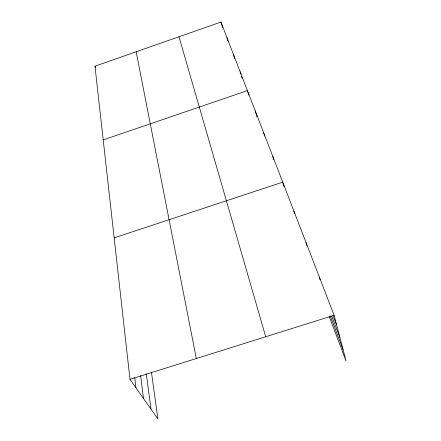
<?xml version="1.0" encoding="UTF-8"?>
<svg xmlns="http://www.w3.org/2000/svg" width="441" height="441" viewBox="0 0 441 441"><rect width="100%" height="100%" fill="white"/><g stroke="black" fill="none" stroke-linecap="round" stroke-linejoin="round"><path stroke-width="0.66" d="M151.445 372.292L157.911 418.95L129.979 379.343L94.969 66.2L220.952 22.05L334.102 315.287L346.031 360.936L329.195 316.511M103.211 139.907L247.412 90.62L248.757 95.157M114.164 237.853L282.736 182.166L283.982 186.549M129.979 379.343L334.102 315.287M94.969 66.2L95.559 67.44M332.994 315.524L336.648 325.039M331.792 316.252L339.884 337.426M330.215 315.839L343.07 349.619M226.922 37.524L228.058 41.278M220.952 22.05L222.639 27.607M233.295 54.039L234.629 58.471M240.108 71.696L240.874 74.259M241.448 76.183L242.026 78.107M255.256 110.95L256.993 116.843M263.707 132.857L264.672 136.153M272.841 156.522L273.74 159.636M178.985 36.757L265.714 336.748M293.838 210.941L294.544 213.45M305.993 242.44L306.853 245.56M319.35 277.058L320.061 279.699M136.153 51.768L196.317 358.527M146.285 373.643L150.976 409.116M140.635 375.523L143.512 398.532M134.737 377.557L135.938 387.793"/></g></svg>
